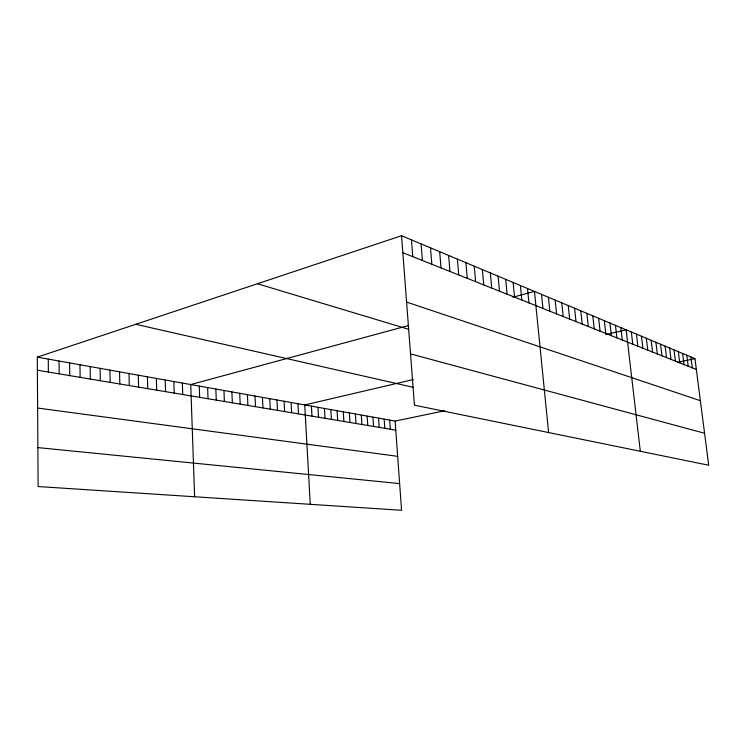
<?xml version="1.0" encoding="UTF-8"?>
<svg xmlns="http://www.w3.org/2000/svg" width="746" height="746" viewBox="0 0 746 746"><rect width="100%" height="100%" fill="white"/><g stroke="black" fill="none" stroke-linecap="round" stroke-linejoin="round"><path stroke-width="1.12" d="M37.3 357.129L395.119 421.089L401.562 510.283L38.121 486.541L37.3 357.129L401.553 235.717L694.964 358.658L708.7 465.234L414.422 405.171L401.553 235.717M408.127 325.638L190.724 384.554L194.631 496.761M512.894 297.253L534.462 291.406L548.618 432.559M413.415 379.527L304.722 404.929L310.261 504.324M605.687 334.6L626.146 329.825L640.32 451.283M395.119 421.089L444.653 410.776M677.489 362.295L694.964 358.658M37.878 447.6L399.632 483.585M37.626 408.043L397.665 456.338M37.384 370.202L395.772 430.162M135.791 324.296L413.163 387.305M410.533 353.893L704.578 433.258M257.445 283.75L408.705 329.312M406.589 302.065L700.382 400.695M402.84 252.717L696.354 369.466M690.917 356.961L692.307 367.853M686.796 355.236L688.194 366.221M682.609 353.473L684.007 364.552M678.347 351.692L679.755 362.854M674.011 349.874L675.428 361.139M669.61 348.028L671.018 359.385M665.115 346.153L666.532 357.604M660.555 344.232L661.972 355.786M655.902 342.283L657.319 353.94M651.165 340.307L652.591 352.056M646.344 338.283L647.77 350.135M641.439 336.232L642.865 348.186M636.441 334.133L637.867 346.2M631.34 331.998L632.776 344.167M620.858 327.606L622.295 339.999M615.459 325.34L616.895 337.854M609.967 323.037L611.403 335.672M604.353 320.687L605.799 333.443M598.637 318.29L600.073 331.168M592.8 315.847L594.236 328.846M586.85 313.357L588.286 326.478M580.77 310.812L582.206 324.062M574.569 308.21L576.005 321.591M568.238 305.552L569.674 319.074M561.766 302.848L563.202 316.5M555.164 300.079L556.6 313.87M548.413 297.253L549.849 311.185M541.512 294.362L542.948 308.443M527.506 288.488L528.933 302.867M520.391 285.513L521.818 300.032M513.127 282.464L514.544 297.141M505.695 279.349L507.103 294.185M498.095 276.169L499.503 291.154M490.327 272.905L491.717 288.068M482.373 269.576L483.762 284.897M474.232 266.163L475.612 281.662M465.896 262.676L467.276 278.342M457.363 259.104L458.734 274.948M448.626 255.44L449.987 271.46M439.674 251.691L441.017 267.898M430.498 247.84L431.831 264.243M421.098 243.905L422.413 260.494M411.447 239.858L412.752 256.652M389.682 420.11L390.335 429.248M384.162 419.131L384.815 428.325M378.567 418.124L379.21 427.383M372.897 417.117L373.532 426.442M367.144 416.082L367.769 425.472M361.306 415.037L361.931 424.493M355.385 413.983L356.001 423.504M349.38 412.911L349.986 422.497M343.281 411.82L343.887 421.481M337.089 410.71L337.686 420.446M330.814 409.591L331.401 419.392M324.435 408.454L325.023 418.32M317.964 407.297L318.542 417.238M311.399 406.122L311.968 416.137M297.952 403.717L298.503 413.89M291.071 402.486L291.611 412.734M284.086 401.236L284.618 411.559M276.98 399.968L277.512 410.375M269.772 398.681L270.285 409.162M262.443 397.366L262.946 407.941M254.992 396.042L255.486 406.691M247.42 394.681L247.905 405.423M239.718 393.31L240.193 404.127M231.894 391.911L232.36 402.821M223.94 390.484L224.387 401.488M215.846 389.039L216.284 400.126M207.621 387.566L208.041 398.756M199.247 386.074L199.658 397.348M182.36 383.052L182.742 394.522M173.846 381.532L174.21 393.095M165.183 379.984L165.537 391.641M156.371 378.409L156.707 390.167M147.41 376.805L147.727 388.657M138.29 375.182L138.588 387.127M129.002 373.522L129.282 385.579M119.546 371.825L119.808 383.994M109.923 370.109L110.166 382.381M100.113 368.356L100.337 380.73M90.135 366.566L90.331 379.061M79.962 364.757L80.139 377.355M69.602 362.901L69.751 375.62M59.037 361.008L59.167 373.849M48.276 359.087L48.378 372.04"/></g></svg>
